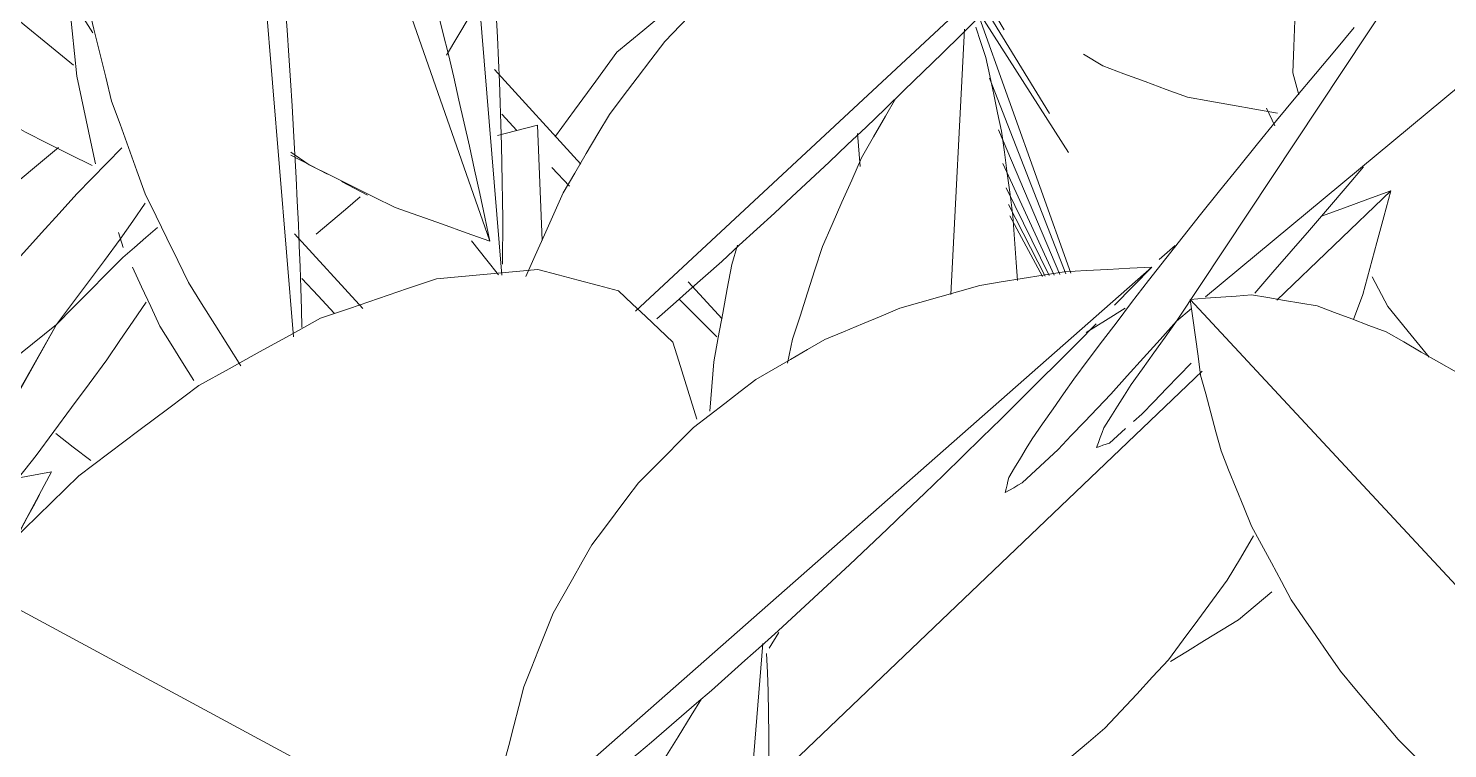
# Model space of a CAD drawing. Header units: metres. Extents: x 13.9 to 26.7, y -0.2 to 3.2.
# Drawn here: x 21.2292 to 21.2857, y 1.6082 to 1.6369 of the extents above; entities that cross this region are included whole.
import ezdxf

# ---------------------------------------------------------------- set-up
doc = ezdxf.new("R2010")
doc.units = ezdxf.units.M
doc.layers.add('Importações nas famílias', color=10, linetype='Continuous', lineweight=5)
doc.layers.add('Vegetação', color=7, linetype='Continuous', lineweight=5)

# ---------------------------------------------------------------- blocks, each defined once
blk = doc.blocks.new('Planta_pergolado_12200 - plantas pergolado_skp_Component_12-V2834-Corte 1')
at = {"layer": 'Importações nas famílias'}
for p, q in [((21.230994, 1.635388), (21.20842, 1.653798)), ((21.230608, 1.646734), (21.230788, 1.646519))]:
    blk.add_line(p, q, dxfattribs=at)
at = {"layer": 'Importações nas famílias', "flags": 128}
for points in [[(21.20842, 1.653798), (21.209177, 1.654005), (21.209934, 1.654213), (21.210691, 1.65442), (21.211449, 1.654628)], [(21.211449, 1.654628), (21.212249, 1.654678), (21.21305, 1.654728), (21.213851, 1.654778), (21.214652, 1.654828)], [(21.214652, 1.654828), (21.215477, 1.65472), (21.216303, 1.654611), (21.217128, 1.654503), (21.217954, 1.654394)], [(21.217954, 1.654394), (21.218785, 1.65413), (21.219616, 1.653865), (21.220307, 1.653645)], [(21.209396, 1.651306), (21.209152, 1.651929), (21.208908, 1.652552), (21.208664, 1.653175), (21.20842, 1.653798)], [(21.222912, 1.652507), (21.223728, 1.652093), (21.224545, 1.651679)], [(21.210751, 1.648787), (21.210412, 1.649417), (21.210074, 1.650046), (21.209735, 1.650676), (21.209396, 1.651306)], [(21.224545, 1.651679), (21.225329, 1.651124), (21.226113, 1.65057), (21.226896, 1.650015), (21.22768, 1.649461)], [(21.22768, 1.649461), (21.228412, 1.648779), (21.229144, 1.648098), (21.229876, 1.647416), (21.230608, 1.646734)], [(21.212469, 1.646269), (21.21204, 1.646899), (21.21161, 1.647528), (21.211181, 1.648157), (21.210751, 1.648787)], [(21.214531, 1.643781), (21.214016, 1.644403), (21.2135, 1.645025), (21.212985, 1.645647), (21.212469, 1.646269)], [(21.216915, 1.64135), (21.216319, 1.641958), (21.215723, 1.642566), (21.215127, 1.643173), (21.214531, 1.643781)], [(21.219593, 1.639003), (21.218923, 1.63959), (21.218254, 1.640176), (21.217584, 1.640763), (21.216915, 1.64135)], [(21.222536, 1.636766), (21.2218, 1.637325), (21.221065, 1.637884), (21.220329, 1.638443), (21.219593, 1.639003)], [(21.225712, 1.634663), (21.224918, 1.635189), (21.224124, 1.635714), (21.22333, 1.63624), (21.222536, 1.636766)], [(21.229084, 1.632719), (21.228241, 1.633205), (21.227398, 1.633691), (21.226555, 1.634177), (21.225712, 1.634663)], [(21.231733, 1.631396), (21.23085, 1.631837), (21.229967, 1.632278), (21.229084, 1.632719)]]:
    blk.add_lwpolyline(points, dxfattribs=at)
blk = doc.blocks.new('Planta_pergolado_12200 - plantas pergolado_skp_Component_16-V2836-Corte 1')
blk.add_blockref('Planta_pergolado_12200 - plantas pergolado_skp_Component_12-V2834-Corte 1', (0, 0))
blk = doc.blocks.new('Planta_pergolado_12200 - plantas pergolado_skp_Component_12-V372-Corte 1')
at = {"layer": 'Importações nas famílias'}
blk.add_line((16.633167, 1.633815), (16.60937, 1.655952), dxfattribs=at)
at = {"layer": 'Importações nas famílias', "flags": 128}
for points in [[(16.60937, 1.655952), (16.610036, 1.65524), (16.610703, 1.654529), (16.61137, 1.653818), (16.612037, 1.653106)], [(16.613135, 1.655414), (16.612194, 1.655549), (16.611252, 1.655683), (16.610311, 1.655817), (16.60937, 1.655952)], [(16.616787, 1.654489), (16.615874, 1.65472), (16.614961, 1.654951), (16.614048, 1.655183), (16.613135, 1.655414)], [(16.620286, 1.653186), (16.619411, 1.653512), (16.618536, 1.653837), (16.617662, 1.654163), (16.616787, 1.654489)], [(16.612037, 1.653106), (16.612752, 1.652363), (16.613468, 1.651619), (16.614184, 1.650876), (16.6149, 1.650132)], [(16.623592, 1.65152), (16.622766, 1.651937), (16.621939, 1.652353), (16.621112, 1.65277), (16.620286, 1.653186)], [(16.62667, 1.64951), (16.6259, 1.650012), (16.625131, 1.650515), (16.624362, 1.651018), (16.623592, 1.65152)], [(16.6149, 1.650132), (16.615647, 1.649374), (16.616395, 1.648616), (16.617143, 1.647858), (16.617891, 1.6471)], [(16.629484, 1.647177), (16.62878, 1.64776), (16.628077, 1.648344), (16.627373, 1.648927), (16.62667, 1.64951)], [(16.632003, 1.644549), (16.631373, 1.645206), (16.630743, 1.645863), (16.630114, 1.64652), (16.629484, 1.647177)], [(16.617891, 1.6471), (16.618654, 1.646345), (16.619416, 1.64559), (16.620179, 1.644835), (16.620941, 1.64408)], [(16.6342, 1.641653), (16.633651, 1.642377), (16.633102, 1.643101), (16.632552, 1.643825), (16.632003, 1.644549)], [(16.620941, 1.64408), (16.621701, 1.643346), (16.62246, 1.642612), (16.623219, 1.641878), (16.623978, 1.641144)], [(16.63605, 1.638522), (16.635588, 1.639305), (16.635125, 1.640087), (16.634663, 1.64087), (16.6342, 1.641653)], [(16.623978, 1.641144), (16.624717, 1.640448), (16.625455, 1.639752), (16.626193, 1.639056), (16.626931, 1.63836)], [(16.626931, 1.63836), (16.627631, 1.637718), (16.628331, 1.637076), (16.629031, 1.636435), (16.629731, 1.635793)], [(16.637533, 1.635191), (16.637162, 1.636024), (16.636791, 1.636856), (16.636421, 1.637689), (16.63605, 1.638522)], [(16.629731, 1.635793), (16.630376, 1.635221), (16.631021, 1.634649), (16.631666, 1.634077), (16.632311, 1.633504)]]:
    blk.add_lwpolyline(points, dxfattribs=at)
blk = doc.blocks.new('Planta_pergolado_12200 - plantas pergolado_skp_Component_12-V2848-Corte 1')
at = {"layer": 'Importações nas famílias'}
for p, q in [((21.265945, 1.62626), (21.26649, 1.636825)), ((21.259446, 1.623514), (21.259646, 1.624469))]:
    blk.add_line(p, q, dxfattribs=at)
at = {"layer": 'Importações nas famílias', "flags": 128}
for points in [[(21.26695, 1.636906), (21.267147, 1.636301), (21.267344, 1.635695)], [(21.267344, 1.635695), (21.267501, 1.634962), (21.267657, 1.634229), (21.267814, 1.633497), (21.26797, 1.632764)], [(21.26239, 1.6317), (21.262869, 1.632532), (21.263348, 1.633365), (21.263756, 1.634074)], [(21.26797, 1.632764), (21.268083, 1.631921), (21.268196, 1.631077), (21.268309, 1.630234), (21.268421, 1.629391)], [(21.260831, 1.628167), (21.261221, 1.62905), (21.261611, 1.629934), (21.262, 1.630817), (21.26239, 1.6317)], [(21.268421, 1.629391), (21.268487, 1.628458), (21.268553, 1.627524), (21.268604, 1.626814)], [(21.259646, 1.624469), (21.259942, 1.625394), (21.260238, 1.626318), (21.260535, 1.627243), (21.260831, 1.628167)]]:
    blk.add_lwpolyline(points, dxfattribs=at)
blk = doc.blocks.new('Planta_pergolado_12200 - plantas pergolado_skp_Component_16-V2854-Corte 1')
at = {"extrusion": (0, 0, -1), "zscale": -0.9999999999999998}
blk.add_blockref('Planta_pergolado_12200 - plantas pergolado_skp_Component_12-V372-Corte 1', (-37.88655, -0.008219), dxfattribs=at)
blk.add_blockref('Planta_pergolado_12200 - plantas pergolado_skp_Component_12-V2848-Corte 1', (0, 0))
blk = doc.blocks.new('Planta_pergolado_12200 - plantas pergolado_skp_-V2895-Corte 1')
for name in ['Planta_pergolado_12200 - plantas pergolado_skp_Component_16-V2854-Corte 1', 'Planta_pergolado_12200 - plantas pergolado_skp_Component_16-V2836-Corte 1']:
    blk.add_blockref(name, (0, 0))
blk = doc.blocks.new('Planta_pergolado_12200 - plantas pergolado_skp_Component_12-V2706-Corte 1')
at = {"layer": 'Importações nas famílias'}
for p, q in [((21.247705, 0.993632), (21.273953, 1.016735)), ((21.271732, 1.014468), (21.270992, 1.013713))]:
    blk.add_line(p, q, dxfattribs=at)
at = {"layer": 'Importações nas famílias', "flags": 128}
for points in [[(21.270465, 1.016553), (21.271337, 1.016599), (21.272209, 1.016644), (21.273081, 1.01669), (21.273953, 1.016735)], [(21.273953, 1.016735), (21.273213, 1.01598), (21.272472, 1.015224)], [(21.267107, 1.016006), (21.267947, 1.016143), (21.268786, 1.01628), (21.269625, 1.016416), (21.270465, 1.016553)], [(21.263917, 1.0151), (21.264715, 1.015326), (21.265512, 1.015553), (21.26631, 1.015779), (21.267107, 1.016006)], [(21.260931, 1.013844), (21.261677, 1.014158), (21.262424, 1.014472), (21.263171, 1.014786), (21.263917, 1.0151)], [(21.258181, 1.012254), (21.258868, 1.012651), (21.259556, 1.013049), (21.260243, 1.013447), (21.260931, 1.013844)], [(21.270992, 1.013713), (21.270232, 1.012955), (21.269472, 1.012197), (21.268712, 1.011439), (21.267951, 1.010682)], [(21.255697, 1.010346), (21.256318, 1.010823), (21.256939, 1.0113), (21.25756, 1.011777), (21.258181, 1.012254)], [(21.267951, 1.010682), (21.267189, 1.00994), (21.266427, 1.009198), (21.265665, 1.008456), (21.264903, 1.007714)], [(21.253508, 1.008141), (21.254056, 1.008692), (21.254603, 1.009243), (21.25515, 1.009794), (21.255697, 1.010346)], [(21.251639, 1.005665), (21.252106, 1.006284), (21.252574, 1.006903), (21.253041, 1.007522), (21.253508, 1.008141)], [(21.264903, 1.007714), (21.264157, 1.007005), (21.263411, 1.006296), (21.262665, 1.005587), (21.261918, 1.004878)], [(21.250108, 1.002945), (21.250491, 1.003625), (21.250873, 1.004305), (21.251256, 1.004985), (21.251639, 1.005665)], [(21.261918, 1.004878), (21.261206, 1.004219), (21.260493, 1.00356), (21.25978, 1.002901), (21.259067, 1.002241)], [(21.248935, 1.00001), (21.249228, 1.000744), (21.249522, 1.001477), (21.249815, 1.002211), (21.250108, 1.002945)], [(21.259067, 1.002241), (21.258404, 1.001647), (21.257742, 1.001053), (21.257079, 1.000459), (21.256416, 0.999865)], [(21.248131, 0.996894), (21.248332, 0.997673), (21.248533, 0.998452), (21.248734, 0.999231), (21.248935, 1.00001)], [(21.256416, 0.999865), (21.255819, 0.999351), (21.255222, 0.998836), (21.254625, 0.998321), (21.254028, 0.997806)], [(21.254028, 0.997806), (21.253511, 0.997383), (21.252994, 0.996959), (21.252476, 0.996535), (21.251959, 0.996112)], [(21.247705, 0.993632), (21.247812, 0.994447), (21.247918, 0.995263), (21.248024, 0.996079), (21.248131, 0.996894)], [(21.251959, 0.996112), (21.251534, 0.995789), (21.251108, 0.995467), (21.250683, 0.995144), (21.250257, 0.994822)], [(21.250257, 0.994822), (21.249933, 0.994608), (21.24961, 0.994395), (21.249286, 0.994181), (21.248962, 0.993967)], [(21.248105, 0.993567), (21.248005, 0.993583), (21.247905, 0.993599), (21.247805, 0.993615), (21.247705, 0.993632)], [(21.248962, 0.993967), (21.248748, 0.993867), (21.248534, 0.993767), (21.248319, 0.993667), (21.248105, 0.993567)]]:
    blk.add_lwpolyline(points, dxfattribs=at)
blk = doc.blocks.new('Planta_pergolado_12200 - plantas pergolado_skp_Component_12-V181-Corte 1')
at = {"layer": 'Importações nas famílias'}
blk.add_line((16.631375, 0.969038), (16.628096, 1.009957), dxfattribs=at)
at = {"layer": 'Importações nas famílias', "flags": 128}
for points in [[(16.627942, 1.009561), (16.62791, 1.008803), (16.627878, 1.008045)], [(16.627878, 1.008045), (16.627868, 1.007181), (16.627859, 1.006316), (16.627849, 1.005451), (16.627839, 1.004587)], [(16.632511, 1.004541), (16.631991, 1.005387), (16.63147, 1.006234), (16.63095, 1.00708), (16.63054, 1.007748)]]:
    blk.add_lwpolyline(points, dxfattribs=at)
blk = doc.blocks.new('Planta_pergolado_12200 - plantas pergolado_skp_Component_12-V88-Corte 1')
at = {"layer": 'Importações nas famílias'}
blk.add_line((16.564031, 0.791203), (16.591644, 0.820944), dxfattribs=at)
at = {"layer": 'Importações nas famílias', "flags": 128}
for points in [[(16.589206, 0.821122), (16.588551, 0.821013), (16.587895, 0.820904), (16.58724, 0.820796), (16.586585, 0.820687)], [(16.591644, 0.820944), (16.591034, 0.820989), (16.590425, 0.821033), (16.589815, 0.821077), (16.589206, 0.821122)], [(16.586585, 0.820687), (16.585899, 0.820428), (16.585213, 0.820169), (16.584527, 0.81991), (16.583841, 0.819651)], [(16.591234, 0.817929), (16.591337, 0.818683), (16.591439, 0.819437), (16.591541, 0.82019), (16.591644, 0.820944)], [(16.583841, 0.819651), (16.583141, 0.819248), (16.582441, 0.818845), (16.581741, 0.818442), (16.581041, 0.818038)], [(16.59042, 0.814907), (16.590624, 0.815662), (16.590827, 0.816418), (16.591031, 0.817174), (16.591234, 0.817929)], [(16.589211, 0.811909), (16.589513, 0.812659), (16.589815, 0.813408), (16.590118, 0.814157), (16.59042, 0.814907)], [(16.587619, 0.808971), (16.588017, 0.809706), (16.588415, 0.81044), (16.588813, 0.811175), (16.589211, 0.811909)], [(16.585663, 0.806124), (16.586152, 0.806836), (16.586641, 0.807548), (16.58713, 0.808259), (16.587619, 0.808971)], [(16.583364, 0.803401), (16.583938, 0.804081), (16.584513, 0.804762), (16.585088, 0.805443), (16.585663, 0.806124)], [(16.580748, 0.80083), (16.581402, 0.801473), (16.582056, 0.802115), (16.58271, 0.802758), (16.583364, 0.803401)]]:
    blk.add_lwpolyline(points, dxfattribs=at)
blk = doc.blocks.new('Planta_pergolado_12200 - plantas pergolado_skp_Component_17-V2938-Corte 1')
at = {"layer": 'Importações nas famílias'}
for p, q in [((21.274938, 1.625191), (21.284983, 1.640328)), ((21.290812, 1.638387), (21.276098, 1.626156)), ((21.275539, 1.625691), (21.274938, 1.625191)), ((21.274938, 1.625191), (21.275539, 1.62569)), ((21.273231, 1.621198), (21.273553, 1.621485))]:
    blk.add_line(p, q, dxfattribs=at)
at = {"layer": 'Importações nas famílias', "flags": 128}
for points in [[(21.282024, 1.636899), (21.281248, 1.635971), (21.280473, 1.635043), (21.279698, 1.634116), (21.278923, 1.633188)], [(21.278923, 1.633188), (21.278166, 1.632253), (21.277408, 1.631318), (21.276651, 1.630383), (21.275893, 1.629448)], [(21.280961, 1.629649), (21.281734, 1.630567), (21.282386, 1.631343)], [(21.278054, 1.626306), (21.278781, 1.627141), (21.279508, 1.627977), (21.280235, 1.628813), (21.280961, 1.629649)], [(21.275893, 1.629448), (21.275205, 1.628569), (21.274517, 1.627691), (21.273829, 1.626812), (21.273141, 1.625934)], [(21.273141, 1.625934), (21.272569, 1.625171), (21.271997, 1.624409), (21.271425, 1.623647), (21.270853, 1.622884)], [(21.272321, 1.622278), (21.272975, 1.623007), (21.27363, 1.623735), (21.274284, 1.624463), (21.274938, 1.625191)], [(21.274938, 1.625191), (21.274488, 1.62456), (21.274038, 1.623929), (21.273587, 1.623297), (21.273137, 1.622666)], [(21.273553, 1.621485), (21.274047, 1.621994), (21.27454, 1.622503), (21.275034, 1.623012), (21.275528, 1.623521)], [(21.270853, 1.622884), (21.270436, 1.62229), (21.27002, 1.621696), (21.269603, 1.621102), (21.269186, 1.620508)], [(21.273137, 1.622666), (21.272865, 1.622236), (21.272593, 1.621807), (21.272322, 1.621377), (21.27205, 1.620947)], [(21.270224, 1.62008), (21.270748, 1.620629), (21.271272, 1.621179), (21.271797, 1.621729), (21.272321, 1.622278)], [(21.27205, 1.620947), (21.271976, 1.620749), (21.271902, 1.62055), (21.271828, 1.620351), (21.271753, 1.620153)], [(21.272266, 1.620336), (21.272588, 1.620623), (21.27291, 1.62091)], [(21.269186, 1.620508), (21.268953, 1.620123), (21.26872, 1.619738), (21.268487, 1.619352), (21.268253, 1.618967)], [(21.268791, 1.618745), (21.269149, 1.619079), (21.269507, 1.619412), (21.269866, 1.619746), (21.270224, 1.62008)], [(21.271753, 1.620153), (21.271881, 1.620198), (21.27201, 1.620244), (21.272138, 1.62029), (21.272266, 1.620336)], [(21.268253, 1.618967), (21.26822, 1.618817), (21.268186, 1.618666), (21.268152, 1.618516), (21.268118, 1.618366)], [(21.268118, 1.618366), (21.268286, 1.61846), (21.268454, 1.618555), (21.268623, 1.61865), (21.268791, 1.618745)]]:
    blk.add_lwpolyline(points, dxfattribs=at)
blk = doc.blocks.new('Planta_pergolado_12200 - plantas pergolado_skp_Component_16-V2939-Corte 1')
for name, p in [('Planta_pergolado_12200 - plantas pergolado_skp_Component_17-V2938-Corte 1', (0, 0)), ('Planta_pergolado_12200 - plantas pergolado_skp_Component_12-V2706-Corte 1', (0, 0.610611))]:
    blk.add_blockref(name, p)
at = {"extrusion": (0, 0, -1), "zscale": -1}
for name, p in [('Planta_pergolado_12200 - plantas pergolado_skp_Component_12-V88-Corte 1', (-37.867133, 0.805115)), ('Planta_pergolado_12200 - plantas pergolado_skp_Component_12-V181-Corte 1', (-37.88655, 0.602393))]:
    blk.add_blockref(name, p, dxfattribs=at)
blk = doc.blocks.new('Planta_pergolado_12200 - plantas pergolado_skp_Component_17-V2954-Corte 1')
at = {"layer": 'Importações nas famílias'}
blk.add_line((21.247591, 1.603573), (21.226844, 1.614766), dxfattribs=at)
at = {"layer": 'Importações nas famílias', "flags": 128}
for points in [[(21.240839, 1.625306), (21.241991, 1.625701), (21.243144, 1.626096), (21.244297, 1.62649), (21.24545, 1.626885)], [(21.24545, 1.626885), (21.246462, 1.626977), (21.247474, 1.62707), (21.248487, 1.627163), (21.249499, 1.627256)], [(21.249499, 1.627256), (21.250303, 1.62704), (21.251106, 1.626825), (21.251909, 1.626609), (21.252712, 1.626394)], [(21.252712, 1.626394), (21.253251, 1.625885), (21.253791, 1.625376), (21.25433, 1.624867), (21.254869, 1.624359)], [(21.235981, 1.622629), (21.237196, 1.623298), (21.23841, 1.623968), (21.239624, 1.624637), (21.240839, 1.625306)], [(21.254869, 1.624359), (21.255108, 1.623591), (21.255346, 1.622823), (21.255585, 1.622056), (21.255823, 1.621288)], [(21.231208, 1.619033), (21.232401, 1.619932), (21.233594, 1.620831), (21.234788, 1.62173), (21.235981, 1.622629)], [(21.226844, 1.614766), (21.227935, 1.615833), (21.229026, 1.6169), (21.230117, 1.617967), (21.231208, 1.619033)]]:
    blk.add_lwpolyline(points, dxfattribs=at)
blk = doc.blocks.new('Planta_pergolado_12200 - plantas pergolado_skp_Component_16-V2955-Corte 1')
blk.add_blockref('Planta_pergolado_12200 - plantas pergolado_skp_Component_17-V2954-Corte 1', (0, 0))
blk = doc.blocks.new('Planta_pergolado_12200 - plantas pergolado_skp_-V2966-Corte 1')
blk.add_blockref('Planta_pergolado_12200 - plantas pergolado_skp_Component_16-V2955-Corte 1', (0, 0))
blk = doc.blocks.new('Planta_pergolado_12200 - plantas pergolado_skp_-V2967-Corte 1')
for name in ['Planta_pergolado_12200 - plantas pergolado_skp_Component_16-V2939-Corte 1', 'Planta_pergolado_12200 - plantas pergolado_skp_-V2966-Corte 1']:
    blk.add_blockref(name, (0, 0))
blk = doc.blocks.new('Planta_pergolado_12200 - plantas pergolado_skp_-V2968-Corte 1')
for name in ['Planta_pergolado_12200 - plantas pergolado_skp_-V2967-Corte 1', 'Planta_pergolado_12200 - plantas pergolado_skp_-V2895-Corte 1']:
    blk.add_blockref(name, (0, 0))
blk = doc.blocks.new('Planta_pergolado_12200 - plantas pergolado_skp_Component_12-V675-Corte 1')
at = {"layer": 'Importações nas famílias'}
for p, q in [((16.656438, 1.627407), (16.65782, 1.624829)), ((16.657397, 1.625584), (16.657678, 1.625052))]:
    blk.add_line(p, q, dxfattribs=at)
at = {"layer": 'Importações nas famílias', "flags": 128}
for points in [[(16.660476, 1.626661), (16.659466, 1.626848), (16.658457, 1.627034), (16.657447, 1.62722), (16.656438, 1.627407)], [(16.656917, 1.626495), (16.657157, 1.626039), (16.657397, 1.625584)], [(16.664292, 1.625328), (16.663338, 1.625661), (16.662384, 1.625995), (16.66143, 1.626328), (16.660476, 1.626661)], [(16.667797, 1.623438), (16.666921, 1.62391), (16.666045, 1.624383), (16.665169, 1.624855), (16.664292, 1.625328)], [(16.670908, 1.621036), (16.67013, 1.621636), (16.669353, 1.622237), (16.668575, 1.622837), (16.667797, 1.623438)], [(16.673552, 1.618177), (16.672891, 1.618892), (16.67223, 1.619606), (16.671569, 1.620321), (16.670908, 1.621036)], [(16.675667, 1.61493), (16.675138, 1.615742), (16.674609, 1.616554), (16.67408, 1.617365), (16.673552, 1.618177)]]:
    blk.add_lwpolyline(points, dxfattribs=at)
blk = doc.blocks.new('Planta_pergolado_12200 - plantas pergolado_skp_Component_17-V3083-Corte 1')
at = {"layer": 'Importações nas famílias'}
for p, q in [((21.223311, 1.619418), (21.230319, 1.625063)), ((21.226539, 1.618404), (21.230319, 1.625063)), ((21.226609, 1.618423), (21.230319, 1.625063)), ((21.228808, 1.618947), (21.229511, 1.619842))]:
    blk.add_line(p, q, dxfattribs=at)
at = {"layer": 'Importações nas famílias', "flags": 128}
for points in [[(21.232921, 1.632098), (21.232324, 1.631486), (21.231727, 1.630874), (21.231131, 1.630262)], [(21.231131, 1.630262), (21.230426, 1.629486), (21.22972, 1.628709), (21.229015, 1.627933), (21.22831, 1.627156)], [(21.232856, 1.628465), (21.233352, 1.629181), (21.233849, 1.629898)], [(21.234342, 1.628924), (21.233881, 1.628528), (21.23342, 1.628131), (21.232959, 1.627735)], [(21.230319, 1.625063), (21.230953, 1.625913), (21.231587, 1.626764), (21.232222, 1.627614), (21.232856, 1.628465)], [(21.232959, 1.627735), (21.232299, 1.627067), (21.231639, 1.626399), (21.230979, 1.625731), (21.230319, 1.625063)], [(21.232327, 1.623651), (21.232845, 1.624418), (21.233364, 1.625186), (21.233882, 1.625953)], [(21.229511, 1.619842), (21.230215, 1.620795), (21.230919, 1.621747), (21.231623, 1.622699), (21.232327, 1.623651)]]:
    blk.add_lwpolyline(points, dxfattribs=at)
blk = doc.blocks.new('Planta_pergolado_12200 - plantas pergolado_skp_Component_16-V3084-Corte 1')
blk.add_blockref('Planta_pergolado_12200 - plantas pergolado_skp_Component_17-V3083-Corte 1', (0, 0))
at = {"extrusion": (0, 0, -1), "zscale": -1}
blk.add_blockref('Planta_pergolado_12200 - plantas pergolado_skp_Component_12-V675-Corte 1', (-37.88655, -0.008219), dxfattribs=at)
blk = doc.blocks.new('Planta_pergolado_12200 - plantas pergolado_skp_-V3114-Corte 1')
blk.add_blockref('Planta_pergolado_12200 - plantas pergolado_skp_Component_16-V3084-Corte 1', (0, 0))
blk = doc.blocks.new('Planta_pergolado_12200 - plantas pergolado_skp_Component_12-V3207-Corte 1')
at = {"layer": 'Importações nas famílias'}
for p, q in [((21.237374, 1.657634), (21.247578, 1.628386)), ((21.240386, 1.631426), (21.239653, 1.63193))]:
    blk.add_line(p, q, dxfattribs=at)
at = {"layer": 'Importações nas famílias', "flags": 128}
for points in [[(21.245052, 1.639311), (21.245272, 1.638439), (21.245491, 1.637568), (21.24571, 1.636696), (21.245929, 1.635825)], [(21.245929, 1.635825), (21.24614, 1.634911), (21.246352, 1.633997), (21.246563, 1.633083), (21.246774, 1.632169)], [(21.246774, 1.632169), (21.246975, 1.631223), (21.247176, 1.630278), (21.247377, 1.629332), (21.247578, 1.628386)], [(21.243804, 1.629716), (21.242949, 1.630144), (21.242095, 1.630571), (21.24124, 1.630998), (21.240386, 1.631426)], [(21.247578, 1.628386), (21.246634, 1.628718), (21.245691, 1.629051), (21.244747, 1.629384), (21.243804, 1.629716)]]:
    blk.add_lwpolyline(points, dxfattribs=at)
blk = doc.blocks.new('Planta_pergolado_12200 - plantas pergolado_skp_Component_12-V819-Corte 1')
at = {"layer": 'Importações nas famílias'}
blk.add_line((16.6372, 1.649896), (16.640692, 1.644017), dxfattribs=at)
blk = doc.blocks.new('Planta_pergolado_12200 - plantas pergolado_skp_Component_12-V820-Corte 1')
at = {"layer": 'Importações nas famílias'}
blk.add_line((16.663736, 1.628467), (16.666866, 1.631839), dxfattribs=at)
at = {"layer": 'Importações nas famílias', "flags": 128}
for points in [[(16.664429, 1.632016), (16.663773, 1.631908), (16.663118, 1.631799), (16.662463, 1.631691), (16.661807, 1.631582)], [(16.666866, 1.631839), (16.666257, 1.631883), (16.665648, 1.631928), (16.665038, 1.631972), (16.664429, 1.632016)], [(16.666457, 1.628824), (16.666559, 1.629578), (16.666662, 1.630332), (16.666764, 1.631085), (16.666866, 1.631839)], [(16.656264, 1.628933), (16.655565, 1.628395), (16.654867, 1.627857)]]:
    blk.add_lwpolyline(points, dxfattribs=at)
blk = doc.blocks.new('Planta_pergolado_12200 - plantas pergolado_skp_Component_17-V3208-Corte 1')
at = {"layer": 'Importações nas famílias'}
blk.add_line((21.230398, 1.632117), (21.220468, 1.623863), dxfattribs=at)
blk = doc.blocks.new('Planta_pergolado_12200 - plantas pergolado_skp_Component_16-V3209-Corte 1')
for name in ['Planta_pergolado_12200 - plantas pergolado_skp_Component_17-V3208-Corte 1', 'Planta_pergolado_12200 - plantas pergolado_skp_Component_12-V3207-Corte 1']:
    blk.add_blockref(name, (0, 0))
at = {"extrusion": (0, 0, -1), "zscale": -1}
for name in ['Planta_pergolado_12200 - plantas pergolado_skp_Component_12-V819-Corte 1', 'Planta_pergolado_12200 - plantas pergolado_skp_Component_12-V820-Corte 1']:
    blk.add_blockref(name, (-37.88655, -0.008219), dxfattribs=at)
blk = doc.blocks.new('Planta_pergolado_12200 - plantas pergolado_skp_-V3234-Corte 1')
blk.add_blockref('Planta_pergolado_12200 - plantas pergolado_skp_Component_16-V3209-Corte 1', (0, 0))
blk = doc.blocks.new('Planta_pergolado_12200 - plantas pergolado_skp_-V3304-Corte 1')
for name in ['Planta_pergolado_12200 - plantas pergolado_skp_-V3234-Corte 1', 'Planta_pergolado_12200 - plantas pergolado_skp_-V3114-Corte 1']:
    blk.add_blockref(name, (0, 0))
blk = doc.blocks.new('Planta_pergolado_12200 - plantas pergolado_skp_Component_12-V3383-Corte 1')
at = {"layer": 'Importações nas famílias'}
for p, q in [((21.276993, 1.645006), (21.274821, 1.645597)), ((21.282367, 1.643544), (21.277408, 1.644893)), ((21.283202, 1.644237), (21.282393, 1.644492)), ((21.271235, 1.635827), (21.272003, 1.635368))]:
    blk.add_line(p, q, dxfattribs=at)
at = {"layer": 'Importações nas famílias', "flags": 128}
for points in [[(21.27724, 1.646001), (21.276408, 1.646235), (21.275735, 1.646424)], [(21.282393, 1.644492), (21.28152, 1.644752), (21.280648, 1.645012), (21.279775, 1.645273), (21.278903, 1.645533)], [(21.272003, 1.635368), (21.272845, 1.635054), (21.273688, 1.634741), (21.27453, 1.634427), (21.275373, 1.634114)], [(21.275373, 1.634114), (21.27627, 1.633954), (21.277167, 1.633794), (21.278065, 1.633634), (21.278962, 1.633475)]]:
    blk.add_lwpolyline(points, dxfattribs=at)
blk = doc.blocks.new('Planta_pergolado_12200 - plantas pergolado_skp_Component_17-V3386-Corte 1')
at = {"layer": 'Importações nas famílias'}
for p, q in [((21.264064, 1.644183), (21.263494, 1.643491)), ((21.261293, 1.643322), (21.261729, 1.642475)), ((21.261413, 1.642296), (21.260926, 1.643208)), ((21.254384, 1.641406), (21.256858, 1.638622)), ((21.267391, 1.637521), (21.267487, 1.63778)), ((21.268075, 1.636797), (21.267487, 1.63778)), ((21.267019, 1.637467), (21.270732, 1.627098)), ((21.267059, 1.637508), (21.27063, 1.631907)), ((21.269883, 1.633469), (21.267391, 1.637521)), ((21.267486, 1.634877), (21.270526, 1.627076)), ((21.270295, 1.627052), (21.267847, 1.63281)), ((21.27007, 1.627028), (21.268026, 1.631473)), ((21.268155, 1.630507), (21.269872, 1.627007)), ((21.268244, 1.629837), (21.269712, 1.62699)), ((21.269594, 1.626977), (21.268304, 1.629393))]:
    blk.add_line(p, q, dxfattribs=at)
at = {"layer": 'Importações nas famílias', "flags": 128}
for points in [[(21.240636, 1.667839), (21.240019, 1.668433), (21.239402, 1.669027)], [(21.252592, 1.641126), (21.253147, 1.640309), (21.253731, 1.639448)], [(21.253731, 1.639448), (21.254486, 1.638439), (21.25524, 1.637431)]]:
    blk.add_lwpolyline(points, dxfattribs=at)
blk = doc.blocks.new('Planta_pergolado_12200 - plantas pergolado_skp_Component_16-V3387-Corte 1')
for name in ['Planta_pergolado_12200 - plantas pergolado_skp_Component_17-V3386-Corte 1', 'Planta_pergolado_12200 - plantas pergolado_skp_Component_12-V3383-Corte 1']:
    blk.add_blockref(name, (0, 0))
blk = doc.blocks.new('Planta_pergolado_12200 - plantas pergolado_skp_-V3430-Corte 1')
blk.add_blockref('Planta_pergolado_12200 - plantas pergolado_skp_Component_16-V3387-Corte 1', (0, 0))
blk = doc.blocks.new('Planta_pergolado_12200 - plantas pergolado_skp_Component_12-V3440-Corte 1')
at = {"layer": 'Importações nas famílias'}
for p, q in [((21.230762, 1.63857), (21.23173, 1.63751)), ((21.23278, 1.628721), (21.232977, 1.628127)), ((21.239797, 1.628676), (21.242523, 1.625691))]:
    blk.add_line(p, q, dxfattribs=at)
at = {"layer": 'Importações nas famílias', "flags": 128}
for points in [[(21.231031, 1.637846), (21.230963, 1.638027), (21.230896, 1.638208), (21.230829, 1.638389), (21.230762, 1.63857)], [(21.230788, 1.638312), (21.230853, 1.637665), (21.230945, 1.636761), (21.231037, 1.635856), (21.231128, 1.634951)], [(21.231761, 1.636681), (21.231578, 1.636972), (21.231396, 1.637264), (21.231213, 1.637555), (21.231031, 1.637846)], [(21.231128, 1.634951), (21.231314, 1.634078), (21.231499, 1.633204), (21.231684, 1.632331), (21.231869, 1.631457)], [(21.233343, 1.627344), (21.233708, 1.626561), (21.234074, 1.625778), (21.234439, 1.624996)], [(21.241384, 1.625505), (21.240738, 1.626201), (21.240093, 1.626897)], [(21.234439, 1.624996), (21.234889, 1.624272), (21.235339, 1.623548), (21.23579, 1.622824)]]:
    blk.add_lwpolyline(points, dxfattribs=at)
blk = doc.blocks.new('Planta_pergolado_12200 - plantas pergolado_skp_Component_12-V1143-Corte 1')
at = {"layer": 'Importações nas famílias'}
for p, q in [((16.650062, 1.672601), (16.646798, 1.63279)), ((16.646458, 1.633152), (16.64647, 1.633885))]:
    blk.add_line(p, q, dxfattribs=at)
at = {"layer": 'Importações nas famílias', "flags": 128}
for points in [[(16.647045, 1.645001), (16.647125, 1.646048), (16.647205, 1.647095), (16.647285, 1.648142), (16.647365, 1.64919)], [(16.654978, 1.646001), (16.654743, 1.645046), (16.654508, 1.64409), (16.654273, 1.643135), (16.654038, 1.642179)], [(16.646785, 1.640992), (16.64685, 1.641994), (16.646915, 1.642996), (16.64698, 1.643998), (16.647045, 1.645001)], [(16.654038, 1.642179), (16.653703, 1.641255), (16.653368, 1.64033), (16.653033, 1.639406), (16.652698, 1.638481)], [(16.646592, 1.637257), (16.64664, 1.638191), (16.646689, 1.639125), (16.646737, 1.640058), (16.646785, 1.640992)], [(16.652698, 1.638481), (16.652267, 1.637598), (16.651836, 1.636715), (16.651405, 1.635832), (16.650973, 1.634948)], [(16.64647, 1.633885), (16.6465, 1.634728), (16.646531, 1.635571), (16.646562, 1.636414), (16.646592, 1.637257)], [(16.650973, 1.634948), (16.650451, 1.634116), (16.649928, 1.633284), (16.649405, 1.632452), (16.648886, 1.631625)]]:
    blk.add_lwpolyline(points, dxfattribs=at)
blk = doc.blocks.new('Planta_pergolado_12200 - plantas pergolado_skp_Component_12-V3442-Corte 1')
at = {"layer": 'Importações nas famílias'}
for p, q in [((21.283485, 1.630387), (21.278931, 1.626035)), ((21.281992, 1.625253), (21.282364, 1.62626)), ((21.275967, 1.623203), (21.259046, 1.607032)), ((21.259096, 1.612782), (21.258716, 1.61216))]:
    blk.add_line(p, q, dxfattribs=at)
at = {"layer": 'Importações nas famílias', "flags": 128}
for points in [[(21.283485, 1.630387), (21.282561, 1.63005), (21.281637, 1.629713), (21.280713, 1.629376)], [(21.282364, 1.62626), (21.282644, 1.627292), (21.282924, 1.628323), (21.283205, 1.629355), (21.283485, 1.630387)], [(21.272896, 1.62571), (21.272116, 1.625224), (21.271335, 1.624738)], [(21.276957, 1.614866), (21.277483, 1.615751), (21.278009, 1.616636)], [(21.274615, 1.611695), (21.275201, 1.612488), (21.275786, 1.613281), (21.276372, 1.614073), (21.276957, 1.614866)], [(21.27209, 1.608969), (21.272721, 1.60965), (21.273353, 1.610332), (21.273984, 1.611014), (21.274615, 1.611695)], [(21.269441, 1.606751), (21.270103, 1.607305), (21.270766, 1.60786), (21.271428, 1.608414), (21.27209, 1.608969)], [(21.266731, 1.605094), (21.267408, 1.605508), (21.268086, 1.605922), (21.268764, 1.606337), (21.269441, 1.606751)], [(21.264022, 1.604035), (21.264699, 1.6043), (21.265376, 1.604564), (21.266054, 1.604829), (21.266731, 1.605094)], [(21.258863, 1.603802), (21.259492, 1.603752), (21.260121, 1.603702), (21.26075, 1.603652), (21.261379, 1.603601)], [(21.261379, 1.603601), (21.26204, 1.60371), (21.2627, 1.603818), (21.263361, 1.603927), (21.264022, 1.604035)]]:
    blk.add_lwpolyline(points, dxfattribs=at)
blk = doc.blocks.new('Planta_pergolado_12200 - plantas pergolado_skp_Component_16-V3444-Corte 1')
at = {"extrusion": (0, 0, -1), "zscale": -0.9999999999999998}
blk.add_blockref('Planta_pergolado_12200 - plantas pergolado_skp_Component_12-V1143-Corte 1', (-37.88655, -0.008219), dxfattribs=at)
for name in ['Planta_pergolado_12200 - plantas pergolado_skp_Component_12-V3440-Corte 1', 'Planta_pergolado_12200 - plantas pergolado_skp_Component_12-V3442-Corte 1']:
    blk.add_blockref(name, (0, 0))
blk = doc.blocks.new('Planta_pergolado_12200 - plantas pergolado_skp_-V3518-Corte 1')
blk.add_blockref('Planta_pergolado_12200 - plantas pergolado_skp_Component_16-V3444-Corte 1', (0, 0))
blk = doc.blocks.new('Planta_pergolado_12200 - plantas pergolado_skp_Component_12-V3529-Corte 1')
at = {"layer": 'Importações nas famílias'}
for p, q in [((21.247769, 1.635215), (21.251208, 1.631449)), ((21.248658, 1.632795), (21.248064, 1.633435)), ((21.250756, 1.630575), (21.250056, 1.631309)), ((21.255488, 1.626762), (21.256842, 1.625281))]:
    blk.add_line(p, q, dxfattribs=at)
at = {"layer": 'Importações nas famílias', "flags": 128}
blk.add_lwpolyline([(21.25663, 1.624571), (21.255871, 1.625329), (21.255111, 1.626087)], dxfattribs=at)
blk = doc.blocks.new('Planta_pergolado_12200 - plantas pergolado_skp_Component_12-V3530-Corte 1')
at = {"layer": 'Importações nas famílias'}
blk.add_line((21.247159, 1.63799), (21.248058, 1.627031), dxfattribs=at)
at = {"layer": 'Importações nas famílias', "flags": 128}
for points in [[(21.247929, 1.635577), (21.247881, 1.636511), (21.247833, 1.637444), (21.247784, 1.638378), (21.247753, 1.638989)], [(21.248051, 1.632205), (21.248021, 1.633048), (21.24799, 1.633891), (21.24796, 1.634734), (21.247929, 1.635577)], [(21.248099, 1.629273), (21.248087, 1.630006), (21.248075, 1.630739), (21.248063, 1.631472), (21.248051, 1.632205)], [(21.248079, 1.627457), (21.248086, 1.628062), (21.248093, 1.628668), (21.248099, 1.629273)], [(21.246856, 1.628395), (21.247464, 1.627623), (21.247924, 1.62704)]]:
    blk.add_lwpolyline(points, dxfattribs=at)
blk = doc.blocks.new('Planta_pergolado_12200 - plantas pergolado_skp_Component_12-V3532-Corte 1')
at = {"layer": 'Importações nas famílias'}
blk.add_line((21.274889, 1.628203), (21.274249, 1.627643), dxfattribs=at)
at = {"layer": 'Importações nas famílias', "flags": 128}
for points in [[(21.277413, 1.61329), (21.278075, 1.613844), (21.278737, 1.614399)], [(21.274702, 1.611632), (21.27538, 1.612047), (21.276057, 1.612461), (21.276735, 1.612875), (21.277413, 1.61329)]]:
    blk.add_lwpolyline(points, dxfattribs=at)
blk = doc.blocks.new('Planta_pergolado_12200 - plantas pergolado_skp_Component_16-V3534-Corte 1')
for name in ['Planta_pergolado_12200 - plantas pergolado_skp_Component_12-V3530-Corte 1', 'Planta_pergolado_12200 - plantas pergolado_skp_Component_12-V3529-Corte 1', 'Planta_pergolado_12200 - plantas pergolado_skp_Component_12-V3532-Corte 1']:
    blk.add_blockref(name, (0, 0))
blk = doc.blocks.new('Planta_pergolado_12200 - plantas pergolado_skp_Component_12-V3535-Corte 1')
at = {"layer": 'Importações nas famílias'}
for p, q in [((21.262225, 1.632665), (21.262332, 1.631359)), ((21.257445, 1.628216), (21.257219, 1.627453))]:
    blk.add_line(p, q, dxfattribs=at)
at = {"layer": 'Importações nas famílias', "flags": 128}
for points in [[(21.257219, 1.627453), (21.257039, 1.626482), (21.256859, 1.62551), (21.25668, 1.624539), (21.2565, 1.623567)], [(21.2565, 1.623567), (21.256424, 1.622583), (21.256348, 1.6216)]]:
    blk.add_lwpolyline(points, dxfattribs=at)
blk = doc.blocks.new('Planta_pergolado_12200 - plantas pergolado_skp_Component_16-V3537-Corte 1')
blk.add_blockref('Planta_pergolado_12200 - plantas pergolado_skp_Component_12-V3535-Corte 1', (0, 0))
blk = doc.blocks.new('Planta_pergolado_12200 - plantas pergolado_skp_Component_12-V3580-Corte 1')
at = {"layer": 'Importações nas famílias'}
blk.add_line((21.249474, 1.633006), (21.249672, 1.628408), dxfattribs=at)
at = {"layer": 'Importações nas famílias', "flags": 128}
for points in [[(21.247885, 1.632595), (21.248597, 1.632779), (21.249474, 1.633006)], [(21.240662, 1.628655), (21.241248, 1.62915), (21.241834, 1.629646), (21.242419, 1.630141)]]:
    blk.add_lwpolyline(points, dxfattribs=at)
blk = doc.blocks.new('Planta_pergolado_12200 - plantas pergolado_skp_Component_16-V3585-Corte 1')
blk.add_blockref('Planta_pergolado_12200 - plantas pergolado_skp_Component_12-V3580-Corte 1', (0, 0))
blk = doc.blocks.new('Planta_pergolado_12200 - plantas pergolado_skp_Component_17-V3589-Corte 1')
at = {"layer": 'Importações nas famílias'}
for p, q in [((21.279578, 1.635094), (21.279818, 1.634207)), ((21.282729, 1.626952), (21.283365, 1.625771))]:
    blk.add_line(p, q, dxfattribs=at)
at = {"layer": 'Importações nas famílias', "flags": 128}
for points in [[(21.279722, 1.639249), (21.279686, 1.638211), (21.27965, 1.637172), (21.279614, 1.636133), (21.279578, 1.635094)], [(21.283365, 1.625771), (21.284283, 1.624637), (21.285, 1.623752)]]:
    blk.add_lwpolyline(points, dxfattribs=at)
blk = doc.blocks.new('Planta_pergolado_12200 - plantas pergolado_skp_Component_16-V3590-Corte 1')
blk.add_blockref('Planta_pergolado_12200 - plantas pergolado_skp_Component_17-V3589-Corte 1', (0, 0))
blk = doc.blocks.new('Planta_pergolado_12200 - plantas pergolado_skp_-V3599-Corte 1')
for name in ['Planta_pergolado_12200 - plantas pergolado_skp_Component_16-V3590-Corte 1', 'Planta_pergolado_12200 - plantas pergolado_skp_Component_16-V3585-Corte 1']:
    blk.add_blockref(name, (0, 0))
blk = doc.blocks.new('Planta_pergolado_12200 - plantas pergolado_skp_-V3600-Corte 1')
for name in ['Planta_pergolado_12200 - plantas pergolado_skp_-V3599-Corte 1', 'Planta_pergolado_12200 - plantas pergolado_skp_Component_16-V3534-Corte 1', 'Planta_pergolado_12200 - plantas pergolado_skp_Component_16-V3537-Corte 1']:
    blk.add_blockref(name, (0, 0))
blk = doc.blocks.new('Planta_pergolado_12200 - plantas pergolado_skp_Component_17-V3651-Corte 1')
at = {"layer": 'Importações nas famílias'}
for p, q in [((21.27852, 1.633674), (21.278852, 1.632974)), ((21.241672, 1.630752), (21.242705, 1.630211))]:
    blk.add_line(p, q, dxfattribs=at)
at = {"layer": 'Importações nas famílias', "flags": 128}
for points in [[(21.252645, 1.635908), (21.25368, 1.636768), (21.254714, 1.637628)], [(21.250194, 1.63256), (21.250954, 1.633598), (21.2518, 1.634753), (21.252645, 1.635908)], [(21.239658, 1.631806), (21.240452, 1.63139), (21.241107, 1.631047)]]:
    blk.add_lwpolyline(points, dxfattribs=at)
blk = doc.blocks.new('Planta_pergolado_12200 - plantas pergolado_skp_Component_16-V3652-Corte 1')
blk.add_blockref('Planta_pergolado_12200 - plantas pergolado_skp_Component_17-V3651-Corte 1', (0, 0))
blk = doc.blocks.new('Planta_pergolado_12200 - plantas pergolado_skp_-V3668-Corte 1')
blk.add_blockref('Planta_pergolado_12200 - plantas pergolado_skp_Component_16-V3652-Corte 1', (0, 0))
blk = doc.blocks.new('Planta_pergolado_12200 - plantas pergolado_skp_-V3669-Corte 1')
blk.add_blockref('Planta_pergolado_12200 - plantas pergolado_skp_-V3668-Corte 1', (0, 0))
blk = doc.blocks.new('Planta_pergolado_12200 - plantas pergolado_skp_-V3670-Corte 1')
for name in ['Planta_pergolado_12200 - plantas pergolado_skp_-V3518-Corte 1', 'Planta_pergolado_12200 - plantas pergolado_skp_-V3430-Corte 1', 'Planta_pergolado_12200 - plantas pergolado_skp_-V3600-Corte 1', 'Planta_pergolado_12200 - plantas pergolado_skp_-V3669-Corte 1']:
    blk.add_blockref(name, (0, 0))
blk = doc.blocks.new('Planta_pergolado_12200 - Planta_pergolado_12200-3075656-Corte 1')
for name in ['Planta_pergolado_12200 - plantas pergolado_skp_-V3670-Corte 1', 'Planta_pergolado_12200 - plantas pergolado_skp_-V3304-Corte 1', 'Planta_pergolado_12200 - plantas pergolado_skp_-V2968-Corte 1']:
    blk.add_blockref(name, (0, 0))

msp = doc.modelspace()

# ---------------------------------------------------------------- block references
at = {"layer": 'Vegetação', "color": 10}
msp.add_blockref('Planta_pergolado_12200 - Planta_pergolado_12200-3075656-Corte 1', (0, 0), dxfattribs=at)

doc.saveas('drawing.dxf')
